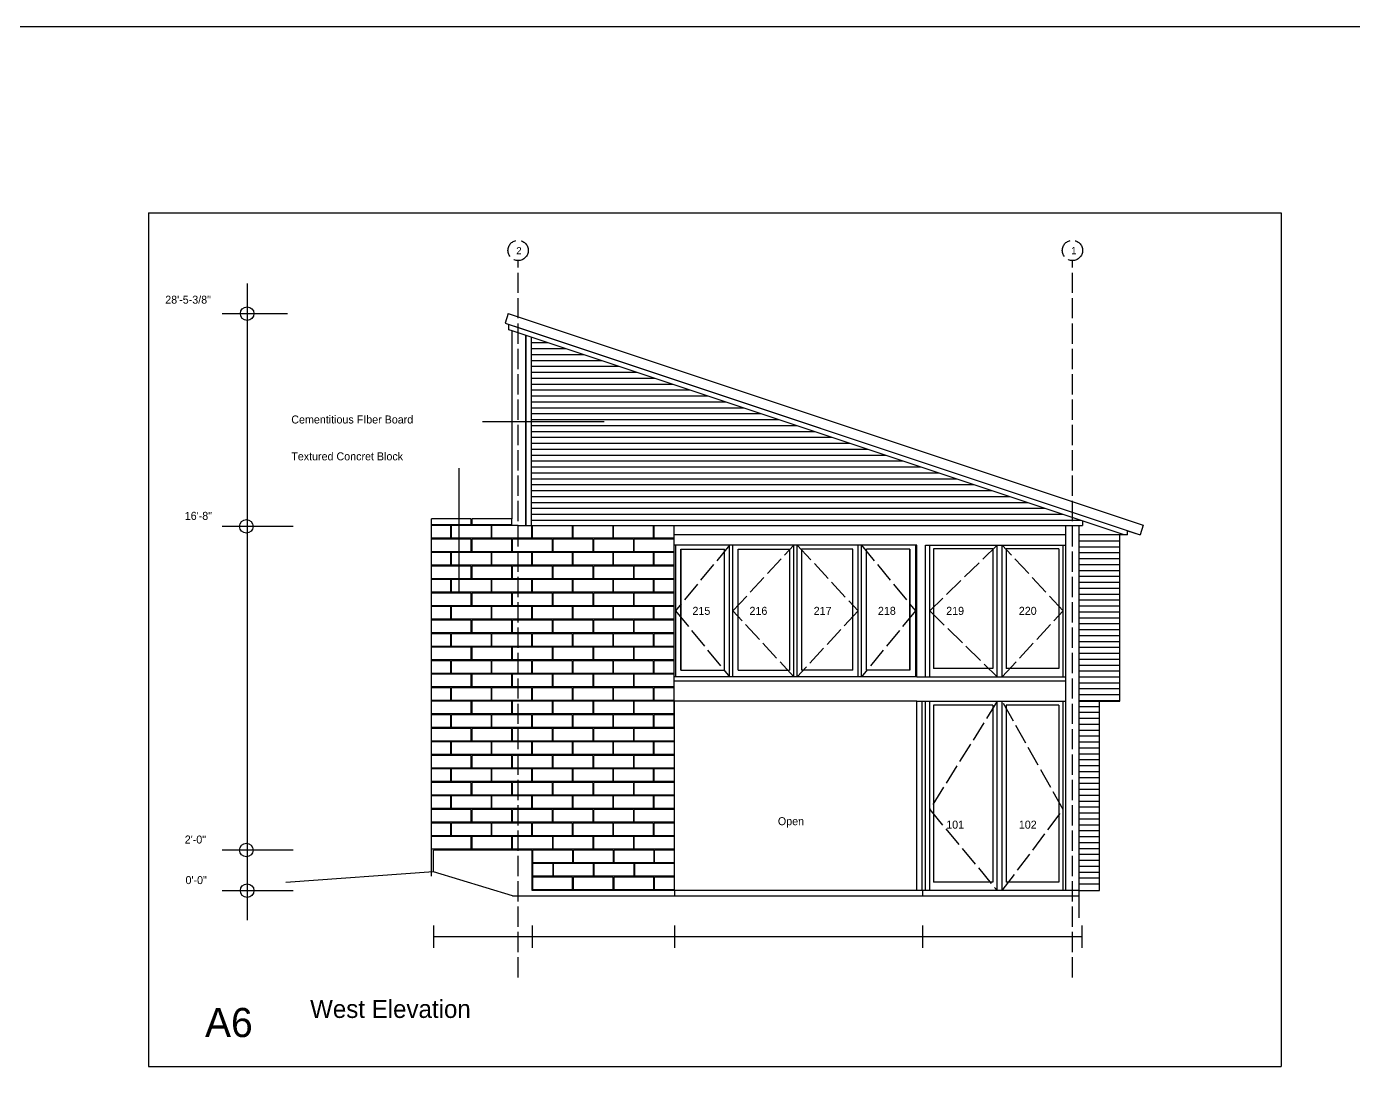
# Model space of a CAD drawing. Header units: inches. Extents: x -285 to 6358, y -2516 to 3346.
# Drawn here: x 3732 to 4518, y -1284 to -668 of the extents above; entities that cross this region are included whole.
import ezdxf

# ---------------------------------------------------------------- set-up
doc = ezdxf.new("R2010")
doc.units = ezdxf.units.IN
doc.header["$MEASUREMENT"] = 0
doc.linetypes.add('ACAD_ISO02W100', pattern=[15, 12, -3])
for name, color, linetype in [('blocks', 251, 'Continuous'), ('const', 7, 'Continuous'), ('e1', 7, 'Continuous'), ('e2', 251, 'Continuous'), ('glassSwing', 172, 'ACAD_ISO02W100'), ('grid', 252, 'ACAD_ISO02W100'), ('walls', 7, 'Continuous')]:
    doc.layers.add(name, color=color, linetype=linetype)

msp = doc.modelspace()

# ---------------------------------------------------------------- linework, layer by layer
for p, q in [((3804.63, -778.51), (4474.76, -778.51)), ((3804.63, -778.51), (3804.63, -1283.52)), ((4474.76, -778.51), (4474.76, -1283.52)), ((3804.63, -1283.52), (4474.76, -1283.52))]:
    msp.add_line(p, q)
at = {"layer": 'blocks'}
for p, q in [((3995.56, -962.98), (3972.06, -962.98)), ((3983.31, -963.48), (3972.06, -963.48)), ((3983.31, -963.48), (3983.31, -970.98)), ((3983.81, -970.98), (3983.81, -963.48)), ((4007.31, -963.48), (3983.81, -963.48)), ((3995.56, -962.98), (3995.56, -959.48)), ((3996.06, -962.98), (3996.06, -959.48)), ((4019.56, -962.98), (3996.06, -962.98)), ((4007.31, -963.48), (4007.31, -970.98)), ((4007.81, -970.98), (4007.81, -963.48)), ((4023.31, -963.48), (4007.81, -963.48)), ((4019.56, -962.98), (4019.56, -959.48)), ((4031.31, -963.48), (4031.31, -970.98)), ((4031.81, -970.98), (4031.81, -963.48)), ((4055.31, -963.48), (4055.31, -970.98)), ((4055.81, -970.98), (4055.81, -963.48)), ((4079.31, -963.48), (4079.31, -970.98)), ((4079.81, -970.98), (4079.81, -963.48)), ((4103.31, -963.48), (4103.31, -970.98)), ((4103.81, -970.98), (4103.81, -963.48)), ((3983.31, -970.98), (3972.06, -970.98)), ((3995.56, -971.48), (3972.06, -971.48)), ((4007.31, -970.98), (3983.81, -970.98)), ((3995.56, -978.98), (3995.56, -971.48)), ((4019.56, -971.48), (3996.06, -971.48)), ((3996.06, -978.98), (3996.06, -971.48)), ((4031.31, -970.98), (4007.81, -970.98)), ((4019.56, -978.98), (4019.56, -971.48)), ((4020.06, -978.98), (4020.06, -971.48)), ((4043.56, -971.48), (4020.06, -971.48)), ((4055.31, -970.98), (4031.81, -970.98)), ((4043.56, -978.98), (4043.56, -971.48)), ((4067.56, -971.48), (4044.06, -971.48)), ((4044.06, -978.98), (4044.06, -971.48)), ((4079.31, -970.98), (4055.81, -970.98)), ((4067.56, -971.48), (4067.56, -978.98)), ((4068.06, -978.98), (4068.06, -971.48)), ((4091.56, -971.48), (4068.06, -971.48)), ((4103.31, -970.98), (4079.81, -970.98)), ((4091.56, -971.48), (4091.56, -978.98)), ((4115.56, -971.48), (4092.06, -971.48)), ((4092.06, -978.98), (4092.06, -971.48)), ((4115.56, -970.98), (4103.81, -970.98)), ((3995.56, -978.98), (3972.06, -978.98)), ((3983.31, -979.48), (3972.06, -979.48)), ((3983.31, -979.48), (3983.31, -986.98)), ((4007.31, -979.48), (3983.81, -979.48)), ((3983.81, -986.98), (3983.81, -979.48)), ((4019.56, -978.98), (3996.06, -978.98)), ((4007.31, -979.48), (4007.31, -986.98)), ((4007.81, -986.98), (4007.81, -979.48)), ((4031.31, -979.48), (4007.81, -979.48)), ((4043.56, -978.98), (4020.06, -978.98)), ((4031.31, -979.48), (4031.31, -986.98)), ((4055.31, -979.48), (4031.81, -979.48)), ((4031.81, -986.98), (4031.81, -979.48)), ((4067.56, -978.98), (4044.06, -978.98)), ((4055.31, -979.48), (4055.31, -986.98)), ((4055.81, -986.98), (4055.81, -979.48)), ((4079.31, -979.48), (4055.81, -979.48)), ((4091.56, -978.98), (4068.06, -978.98)), ((4079.31, -979.48), (4079.31, -986.98)), ((4079.81, -986.98), (4079.81, -979.48)), ((4103.31, -979.48), (4079.81, -979.48)), ((4115.56, -978.98), (4092.06, -978.98)), ((4103.31, -979.48), (4103.31, -986.98)), ((4115.56, -979.48), (4103.81, -979.48)), ((4103.81, -986.98), (4103.81, -979.48)), ((3983.31, -986.98), (3972.06, -986.98)), ((3995.56, -987.48), (3972.06, -987.48)), ((4007.31, -986.98), (3983.81, -986.98)), ((3995.56, -994.98), (3995.56, -987.48)), ((4019.56, -987.48), (3996.06, -987.48)), ((3996.06, -994.98), (3996.06, -987.48)), ((4031.31, -986.98), (4007.81, -986.98)), ((4019.56, -994.98), (4019.56, -987.48)), ((4020.06, -994.98), (4020.06, -987.48)), ((4043.56, -987.48), (4020.06, -987.48)), ((4055.31, -986.98), (4031.81, -986.98)), ((4043.56, -994.98), (4043.56, -987.48)), ((4067.56, -987.48), (4044.06, -987.48)), ((4044.06, -994.98), (4044.06, -987.48)), ((4079.31, -986.98), (4055.81, -986.98)), ((4067.56, -987.48), (4067.56, -994.98)), ((4068.06, -994.98), (4068.06, -987.48)), ((4091.56, -987.48), (4068.06, -987.48)), ((4103.31, -986.98), (4079.81, -986.98)), ((4091.56, -987.48), (4091.56, -994.98)), ((4115.56, -987.48), (4092.06, -987.48)), ((4092.06, -994.98), (4092.06, -987.48)), ((4115.56, -986.98), (4103.81, -986.98)), ((3995.56, -994.98), (3972.06, -994.98)), ((3983.31, -995.48), (3972.06, -995.48)), ((3983.31, -995.48), (3983.31, -1002.98)), ((4007.31, -995.48), (3983.81, -995.48)), ((3983.81, -1002.98), (3983.81, -995.48)), ((4019.56, -994.98), (3996.06, -994.98)), ((4007.31, -995.48), (4007.31, -1002.98)), ((4007.81, -1002.98), (4007.81, -995.48)), ((4031.31, -995.48), (4007.81, -995.48)), ((4043.56, -994.98), (4020.06, -994.98)), ((4031.31, -995.48), (4031.31, -1002.98)), ((4055.31, -995.48), (4031.81, -995.48)), ((4031.81, -1002.98), (4031.81, -995.48)), ((4067.56, -994.98), (4044.06, -994.98)), ((4055.31, -995.48), (4055.31, -1002.98)), ((4055.81, -1002.98), (4055.81, -995.48)), ((4079.31, -995.48), (4055.81, -995.48)), ((4091.56, -994.98), (4068.06, -994.98)), ((4079.31, -995.48), (4079.31, -1002.98)), ((4079.81, -1002.98), (4079.81, -995.48)), ((4103.31, -995.48), (4079.81, -995.48)), ((4115.56, -994.98), (4092.06, -994.98)), ((4103.31, -995.48), (4103.31, -1002.98)), ((4115.56, -995.48), (4103.81, -995.48)), ((4103.81, -1002.98), (4103.81, -995.48)), ((3983.31, -1002.98), (3972.06, -1002.98)), ((3995.56, -1003.48), (3972.06, -1003.48)), ((4007.31, -1002.98), (3983.81, -1002.98)), ((3995.56, -1010.98), (3995.56, -1003.48)), ((4019.56, -1003.48), (3996.06, -1003.48)), ((3996.06, -1010.98), (3996.06, -1003.48)), ((4031.31, -1002.98), (4007.81, -1002.98)), ((4019.56, -1010.98), (4019.56, -1003.48)), ((4020.06, -1010.98), (4020.06, -1003.48)), ((4043.56, -1003.48), (4020.06, -1003.48)), ((4055.31, -1002.98), (4031.81, -1002.98)), ((4043.56, -1010.98), (4043.56, -1003.48)), ((4067.56, -1003.48), (4044.06, -1003.48)), ((4044.06, -1010.98), (4044.06, -1003.48)), ((4079.31, -1002.98), (4055.81, -1002.98)), ((4067.56, -1003.48), (4067.56, -1010.98)), ((4091.56, -1003.48), (4068.06, -1003.48)), ((4068.06, -1010.98), (4068.06, -1003.48)), ((4103.31, -1002.98), (4079.81, -1002.98)), ((4091.56, -1003.48), (4091.56, -1010.98)), ((4115.56, -1003.48), (4092.06, -1003.48)), ((4092.06, -1010.98), (4092.06, -1003.48)), ((4115.56, -1002.98), (4103.81, -1002.98)), ((3995.56, -1010.98), (3972.06, -1010.98)), ((3983.31, -1011.48), (3972.06, -1011.48)), ((3983.31, -1011.48), (3983.31, -1018.98)), ((4007.31, -1011.48), (3983.81, -1011.48)), ((3983.81, -1018.98), (3983.81, -1011.48)), ((4019.56, -1010.98), (3996.06, -1010.98)), ((4007.31, -1011.48), (4007.31, -1018.98)), ((4007.81, -1018.98), (4007.81, -1011.48)), ((4031.31, -1011.48), (4007.81, -1011.48)), ((4043.56, -1010.98), (4020.06, -1010.98)), ((4031.31, -1011.48), (4031.31, -1018.98)), ((4055.31, -1011.48), (4031.81, -1011.48)), ((4031.81, -1018.98), (4031.81, -1011.48)), ((4067.56, -1010.98), (4044.06, -1010.98)), ((4055.31, -1011.48), (4055.31, -1018.98)), ((4055.81, -1018.98), (4055.81, -1011.48)), ((4079.31, -1011.48), (4055.81, -1011.48)), ((4091.56, -1010.98), (4068.06, -1010.98)), ((4079.31, -1011.48), (4079.31, -1018.98)), ((4079.81, -1018.98), (4079.81, -1011.48)), ((4103.31, -1011.48), (4079.81, -1011.48)), ((4115.56, -1010.98), (4092.06, -1010.98)), ((4103.31, -1011.48), (4103.31, -1018.98)), ((4115.56, -1011.48), (4103.81, -1011.48)), ((4103.81, -1018.98), (4103.81, -1011.48)), ((3983.31, -1018.98), (3972.06, -1018.98)), ((3995.56, -1019.48), (3972.06, -1019.48)), ((4007.31, -1018.98), (3983.81, -1018.98)), ((3995.56, -1026.98), (3995.56, -1019.48)), ((4019.56, -1019.48), (3996.06, -1019.48)), ((3996.06, -1026.98), (3996.06, -1019.48)), ((4031.31, -1018.98), (4007.81, -1018.98)), ((4019.56, -1026.98), (4019.56, -1019.48)), ((4020.06, -1026.98), (4020.06, -1019.48)), ((4043.56, -1019.48), (4020.06, -1019.48)), ((4055.31, -1018.98), (4031.81, -1018.98)), ((4043.56, -1026.98), (4043.56, -1019.48)), ((4067.56, -1019.48), (4044.06, -1019.48)), ((4044.06, -1026.98), (4044.06, -1019.48)), ((4079.31, -1018.98), (4055.81, -1018.98)), ((4067.56, -1019.48), (4067.56, -1026.98)), ((4068.06, -1026.98), (4068.06, -1019.48)), ((4091.56, -1019.48), (4068.06, -1019.48)), ((4103.31, -1018.98), (4079.81, -1018.98)), ((4091.56, -1019.48), (4091.56, -1026.98)), ((4115.56, -1019.48), (4092.06, -1019.48)), ((4092.06, -1026.98), (4092.06, -1019.48)), ((4115.56, -1018.98), (4103.81, -1018.98)), ((3995.56, -1026.98), (3972.06, -1026.98)), ((3983.31, -1027.48), (3972.06, -1027.48)), ((3983.31, -1027.48), (3983.31, -1034.98)), ((4007.31, -1027.48), (3983.81, -1027.48)), ((3983.81, -1034.98), (3983.81, -1027.48)), ((4019.56, -1026.98), (3996.06, -1026.98)), ((4007.31, -1027.48), (4007.31, -1034.98)), ((4007.81, -1034.98), (4007.81, -1027.48)), ((4031.31, -1027.48), (4007.81, -1027.48)), ((4043.56, -1026.98), (4020.06, -1026.98)), ((4031.31, -1027.48), (4031.31, -1034.98)), ((4055.31, -1027.48), (4031.81, -1027.48)), ((4031.81, -1034.98), (4031.81, -1027.48)), ((4067.56, -1026.98), (4044.06, -1026.98)), ((4055.31, -1027.48), (4055.31, -1034.98)), ((4055.81, -1034.98), (4055.81, -1027.48)), ((4079.31, -1027.48), (4055.81, -1027.48)), ((4091.56, -1026.98), (4068.06, -1026.98)), ((4079.31, -1027.48), (4079.31, -1034.98)), ((4079.81, -1034.98), (4079.81, -1027.48)), ((4103.31, -1027.48), (4079.81, -1027.48)), ((4115.56, -1026.98), (4092.06, -1026.98)), ((4103.31, -1027.48), (4103.31, -1034.98)), ((4115.56, -1027.48), (4103.81, -1027.48)), ((4103.81, -1034.98), (4103.81, -1027.48)), ((3983.31, -1034.98), (3972.06, -1034.98)), ((3995.56, -1035.48), (3972.06, -1035.48)), ((4007.31, -1034.98), (3983.81, -1034.98)), ((3995.56, -1042.98), (3995.56, -1035.48)), ((3996.06, -1042.98), (3996.06, -1035.48)), ((4019.56, -1035.48), (3996.06, -1035.48)), ((4031.31, -1034.98), (4007.81, -1034.98)), ((4019.56, -1042.98), (4019.56, -1035.48)), ((4020.06, -1042.98), (4020.06, -1035.48)), ((4043.56, -1035.48), (4020.06, -1035.48)), ((4055.31, -1034.98), (4031.81, -1034.98)), ((4043.56, -1042.98), (4043.56, -1035.48)), ((4044.06, -1042.98), (4044.06, -1035.48)), ((4067.56, -1035.48), (4044.06, -1035.48)), ((4079.31, -1034.98), (4055.81, -1034.98)), ((4067.56, -1035.48), (4067.56, -1042.98)), ((4068.06, -1042.98), (4068.06, -1035.48)), ((4091.56, -1035.48), (4068.06, -1035.48)), ((4103.31, -1034.98), (4079.81, -1034.98)), ((4091.56, -1035.48), (4091.56, -1042.98)), ((4092.06, -1042.98), (4092.06, -1035.48)), ((4115.56, -1035.48), (4092.06, -1035.48)), ((4115.56, -1034.98), (4103.81, -1034.98)), ((3995.56, -1042.98), (3972.06, -1042.98)), ((3983.31, -1043.48), (3972.06, -1043.48)), ((3983.31, -1043.48), (3983.31, -1050.98)), ((4007.31, -1043.48), (3983.81, -1043.48)), ((3983.81, -1050.98), (3983.81, -1043.48)), ((4019.56, -1042.98), (3996.06, -1042.98)), ((4007.31, -1043.48), (4007.31, -1050.98)), ((4007.81, -1050.98), (4007.81, -1043.48)), ((4031.31, -1043.48), (4007.81, -1043.48)), ((4043.56, -1042.98), (4020.06, -1042.98)), ((4031.31, -1043.48), (4031.31, -1050.98)), ((4055.31, -1043.48), (4031.81, -1043.48)), ((4031.81, -1050.98), (4031.81, -1043.48)), ((4067.56, -1042.98), (4044.06, -1042.98)), ((4055.31, -1043.48), (4055.31, -1050.98)), ((4055.81, -1050.98), (4055.81, -1043.48)), ((4079.31, -1043.48), (4055.81, -1043.48)), ((4091.56, -1042.98), (4068.06, -1042.98)), ((4079.31, -1043.48), (4079.31, -1050.98)), ((4079.81, -1050.98), (4079.81, -1043.48)), ((4103.31, -1043.48), (4079.81, -1043.48)), ((4115.56, -1042.98), (4092.06, -1042.98)), ((4103.31, -1043.48), (4103.31, -1050.98)), ((4115.56, -1043.48), (4103.81, -1043.48)), ((4103.81, -1050.98), (4103.81, -1043.48)), ((3983.31, -1050.98), (3972.06, -1050.98)), ((3995.56, -1051.48), (3972.06, -1051.48)), ((4007.31, -1050.98), (3983.81, -1050.98)), ((3995.56, -1058.98), (3995.56, -1051.48)), ((4019.56, -1051.48), (3996.06, -1051.48)), ((3996.06, -1058.98), (3996.06, -1051.48)), ((4031.31, -1050.98), (4007.81, -1050.98)), ((4019.56, -1058.98), (4019.56, -1051.48)), ((4020.06, -1058.98), (4020.06, -1051.48)), ((4043.56, -1051.48), (4020.06, -1051.48)), ((4055.31, -1050.98), (4031.81, -1050.98)), ((4043.56, -1058.98), (4043.56, -1051.48)), ((4067.56, -1051.48), (4044.06, -1051.48)), ((4044.06, -1058.98), (4044.06, -1051.48)), ((4079.31, -1050.98), (4055.81, -1050.98)), ((4067.56, -1051.48), (4067.56, -1058.98)), ((4068.06, -1058.98), (4068.06, -1051.48)), ((4091.56, -1051.48), (4068.06, -1051.48)), ((4103.31, -1050.98), (4079.81, -1050.98)), ((4091.56, -1051.48), (4091.56, -1058.98)), ((4115.56, -1051.48), (4092.06, -1051.48)), ((4092.06, -1058.98), (4092.06, -1051.48)), ((4115.56, -1050.98), (4103.81, -1050.98)), ((3995.56, -1058.98), (3972.06, -1058.98)), ((3983.31, -1059.48), (3972.06, -1059.48)), ((3983.31, -1059.48), (3983.31, -1066.98)), ((4007.31, -1059.48), (3983.81, -1059.48)), ((3983.81, -1066.98), (3983.81, -1059.48)), ((4019.56, -1058.98), (3996.06, -1058.98)), ((4007.31, -1059.48), (4007.31, -1066.98)), ((4007.81, -1066.98), (4007.81, -1059.48)), ((4031.31, -1059.48), (4007.81, -1059.48)), ((4043.56, -1058.98), (4020.06, -1058.98)), ((4031.31, -1059.48), (4031.31, -1066.98)), ((4055.31, -1059.48), (4031.81, -1059.48)), ((4031.81, -1066.98), (4031.81, -1059.48)), ((4067.56, -1058.98), (4044.06, -1058.98)), ((4055.31, -1059.48), (4055.31, -1066.98)), ((4079.31, -1059.48), (4055.81, -1059.48)), ((4055.81, -1066.98), (4055.81, -1059.48)), ((4091.56, -1058.98), (4068.06, -1058.98)), ((4079.31, -1059.48), (4079.31, -1066.98)), ((4079.81, -1066.98), (4079.81, -1059.48)), ((4103.31, -1059.48), (4079.81, -1059.48)), ((4115.56, -1058.98), (4092.06, -1058.98)), ((4103.31, -1059.48), (4103.31, -1066.98)), ((4115.56, -1059.48), (4103.81, -1059.48)), ((4103.81, -1066.98), (4103.81, -1059.48)), ((3983.31, -1066.98), (3972.06, -1066.98)), ((3995.56, -1067.48), (3972.06, -1067.48)), ((4007.31, -1066.98), (3983.81, -1066.98)), ((3995.56, -1074.98), (3995.56, -1067.48)), ((4019.56, -1067.48), (3996.06, -1067.48)), ((3996.06, -1074.98), (3996.06, -1067.48)), ((4031.31, -1066.98), (4007.81, -1066.98)), ((4019.56, -1074.98), (4019.56, -1067.48)), ((4020.06, -1074.98), (4020.06, -1067.48)), ((4043.56, -1067.48), (4020.06, -1067.48)), ((4055.31, -1066.98), (4031.81, -1066.98)), ((4043.56, -1074.98), (4043.56, -1067.48)), ((4067.56, -1067.48), (4044.06, -1067.48)), ((4044.06, -1074.98), (4044.06, -1067.48)), ((4079.31, -1066.98), (4055.81, -1066.98)), ((4067.56, -1067.48), (4067.56, -1074.98)), ((4091.56, -1067.48), (4068.06, -1067.48)), ((4068.06, -1074.98), (4068.06, -1067.48)), ((4103.31, -1066.98), (4079.81, -1066.98)), ((4091.56, -1067.48), (4091.56, -1074.98)), ((4115.56, -1067.48), (4092.06, -1067.48)), ((4092.06, -1074.98), (4092.06, -1067.48)), ((4115.56, -1066.98), (4103.81, -1066.98)), ((3995.56, -1074.98), (3972.06, -1074.98)), ((3983.31, -1075.48), (3972.06, -1075.48)), ((3983.31, -1075.48), (3983.31, -1082.98)), ((4007.31, -1075.48), (3983.81, -1075.48)), ((3983.81, -1082.98), (3983.81, -1075.48)), ((4019.56, -1074.98), (3996.06, -1074.98)), ((4007.31, -1075.48), (4007.31, -1082.98)), ((4031.31, -1075.48), (4007.81, -1075.48)), ((4007.81, -1082.98), (4007.81, -1075.48)), ((4043.56, -1074.98), (4020.06, -1074.98)), ((4031.31, -1075.48), (4031.31, -1082.98)), ((4055.31, -1075.48), (4031.81, -1075.48)), ((4031.81, -1082.98), (4031.81, -1075.48)), ((4067.56, -1074.98), (4044.06, -1074.98)), ((4055.31, -1075.48), (4055.31, -1082.98)), ((4055.81, -1082.98), (4055.81, -1075.48)), ((4079.31, -1075.48), (4055.81, -1075.48)), ((4091.56, -1074.98), (4068.06, -1074.98)), ((4079.31, -1075.48), (4079.31, -1082.98)), ((4103.31, -1075.48), (4079.81, -1075.48)), ((4079.81, -1082.98), (4079.81, -1075.48)), ((4115.56, -1074.98), (4092.06, -1074.98)), ((4103.31, -1075.48), (4103.31, -1082.98)), ((4115.56, -1075.48), (4103.81, -1075.48)), ((4103.81, -1082.98), (4103.81, -1075.48)), ((3983.31, -1082.98), (3972.06, -1082.98)), ((3995.56, -1083.48), (3972.06, -1083.48)), ((4007.31, -1082.98), (3983.81, -1082.98)), ((3995.56, -1090.98), (3995.56, -1083.48)), ((4019.56, -1083.48), (3996.06, -1083.48)), ((3996.06, -1090.98), (3996.06, -1083.48)), ((4031.31, -1082.98), (4007.81, -1082.98)), ((4019.56, -1090.98), (4019.56, -1083.48)), ((4043.56, -1083.48), (4020.06, -1083.48)), ((4020.06, -1090.98), (4020.06, -1083.48)), ((4055.31, -1082.98), (4031.81, -1082.98)), ((4043.56, -1090.98), (4043.56, -1083.48)), ((4067.56, -1083.48), (4044.06, -1083.48)), ((4044.06, -1090.98), (4044.06, -1083.48)), ((4079.31, -1082.98), (4055.81, -1082.98)), ((4067.56, -1083.48), (4067.56, -1090.98)), ((4091.56, -1083.48), (4068.06, -1083.48)), ((4068.06, -1090.98), (4068.06, -1083.48)), ((4103.31, -1082.98), (4079.81, -1082.98)), ((4091.56, -1083.48), (4091.56, -1090.98)), ((4115.56, -1083.48), (4092.06, -1083.48)), ((4092.06, -1090.98), (4092.06, -1083.48)), ((4115.56, -1082.98), (4103.81, -1082.98)), ((3995.56, -1090.98), (3972.06, -1090.98)), ((4019.56, -1090.98), (3996.06, -1090.98)), ((4043.56, -1090.98), (4020.06, -1090.98)), ((4067.56, -1090.98), (4044.06, -1090.98)), ((4091.56, -1090.98), (4068.06, -1090.98)), ((4115.56, -1090.98), (4092.06, -1090.98)), ((3983.31, -1091.48), (3972.06, -1091.48)), ((3983.31, -1098.98), (3972.06, -1098.98)), ((3983.31, -1091.48), (3983.31, -1098.98)), ((4007.31, -1091.48), (3983.81, -1091.48)), ((3983.81, -1098.98), (3983.81, -1091.48)), ((4007.31, -1098.98), (3983.81, -1098.98)), ((4007.31, -1091.48), (4007.31, -1098.98)), ((4007.81, -1098.98), (4007.81, -1091.48)), ((4031.31, -1091.48), (4007.81, -1091.48)), ((4031.31, -1098.98), (4007.81, -1098.98)), ((4031.31, -1091.48), (4031.31, -1098.98)), ((4055.31, -1091.48), (4031.81, -1091.48)), ((4031.81, -1098.98), (4031.81, -1091.48)), ((4055.31, -1098.98), (4031.81, -1098.98)), ((4055.31, -1091.48), (4055.31, -1098.98)), ((4079.31, -1091.48), (4055.81, -1091.48)), ((4055.81, -1098.98), (4055.81, -1091.48)), ((4079.31, -1098.98), (4055.81, -1098.98)), ((4079.31, -1091.48), (4079.31, -1098.98)), ((4079.81, -1098.98), (4079.81, -1091.48)), ((4103.31, -1091.48), (4079.81, -1091.48)), ((4103.31, -1098.98), (4079.81, -1098.98)), ((4103.31, -1091.48), (4103.31, -1098.98)), ((4115.56, -1091.48), (4103.81, -1091.48)), ((4103.81, -1098.98), (4103.81, -1091.48)), ((4115.56, -1098.98), (4103.81, -1098.98)), ((3995.56, -1099.48), (3972.06, -1099.48)), ((3995.56, -1106.98), (3972.06, -1106.98)), ((3995.56, -1106.98), (3995.56, -1099.48)), ((4019.56, -1099.48), (3996.06, -1099.48)), ((3996.06, -1106.98), (3996.06, -1099.48)), ((4019.56, -1106.98), (3996.06, -1106.98)), ((4019.56, -1106.98), (4019.56, -1099.48)), ((4020.06, -1106.98), (4020.06, -1099.48)), ((4043.56, -1099.48), (4020.06, -1099.48)), ((4043.56, -1106.98), (4020.06, -1106.98)), ((4043.56, -1106.98), (4043.56, -1099.48)), ((4067.56, -1099.48), (4044.06, -1099.48)), ((4044.06, -1106.98), (4044.06, -1099.48)), ((4067.56, -1106.98), (4044.06, -1106.98)), ((4067.56, -1099.48), (4067.56, -1106.98)), ((4068.06, -1106.98), (4068.06, -1099.48)), ((4091.56, -1099.48), (4068.06, -1099.48)), ((4091.56, -1106.98), (4068.06, -1106.98)), ((4091.56, -1099.48), (4091.56, -1106.98)), ((4115.56, -1099.48), (4092.06, -1099.48)), ((4092.06, -1106.98), (4092.06, -1099.48)), ((4115.56, -1106.98), (4092.06, -1106.98)), ((3983.31, -1107.48), (3972.06, -1107.48)), ((3983.31, -1107.48), (3983.31, -1114.98)), ((4007.31, -1107.48), (3983.81, -1107.48)), ((3983.81, -1114.98), (3983.81, -1107.48)), ((4007.31, -1107.48), (4007.31, -1114.98)), ((4007.81, -1114.98), (4007.81, -1107.48)), ((4031.31, -1107.48), (4007.81, -1107.48)), ((4031.31, -1107.48), (4031.31, -1114.98)), ((4055.31, -1107.48), (4031.81, -1107.48)), ((4031.81, -1114.98), (4031.81, -1107.48)), ((4055.31, -1107.48), (4055.31, -1114.98)), ((4055.81, -1114.98), (4055.81, -1107.48)), ((4079.31, -1107.48), (4055.81, -1107.48)), ((4079.31, -1107.48), (4079.31, -1114.98)), ((4079.81, -1114.98), (4079.81, -1107.48)), ((4103.31, -1107.48), (4079.81, -1107.48)), ((4103.31, -1107.48), (4103.31, -1114.98)), ((4115.56, -1107.48), (4103.81, -1107.48)), ((4103.81, -1114.98), (4103.81, -1107.48)), ((3983.31, -1114.98), (3972.06, -1114.98)), ((3995.56, -1115.48), (3972.06, -1115.48)), ((4007.31, -1114.98), (3983.81, -1114.98)), ((3995.56, -1122.98), (3995.56, -1115.48)), ((3996.06, -1122.98), (3996.06, -1115.48)), ((4019.56, -1115.48), (3996.06, -1115.48)), ((4031.31, -1114.98), (4007.81, -1114.98)), ((4019.56, -1122.98), (4019.56, -1115.48)), ((4020.06, -1122.98), (4020.06, -1115.48)), ((4043.56, -1115.48), (4020.06, -1115.48)), ((4055.31, -1114.98), (4031.81, -1114.98)), ((4043.56, -1122.98), (4043.56, -1115.48)), ((4067.56, -1115.48), (4044.06, -1115.48)), ((4044.06, -1122.98), (4044.06, -1115.48)), ((4079.31, -1114.98), (4055.81, -1114.98)), ((4067.56, -1115.48), (4067.56, -1122.98)), ((4068.06, -1122.98), (4068.06, -1115.48)), ((4091.56, -1115.48), (4068.06, -1115.48)), ((4103.31, -1114.98), (4079.81, -1114.98)), ((4091.56, -1115.48), (4091.56, -1122.98)), ((4092.06, -1122.98), (4092.06, -1115.48)), ((4115.56, -1115.48), (4092.06, -1115.48)), ((4115.56, -1114.98), (4103.81, -1114.98)), ((3995.56, -1122.98), (3972.06, -1122.98)), ((3983.31, -1123.48), (3972.06, -1123.48)), ((3983.31, -1123.48), (3983.31, -1130.98)), ((4007.31, -1123.48), (3983.81, -1123.48)), ((3983.81, -1130.98), (3983.81, -1123.48)), ((4019.56, -1122.98), (3996.06, -1122.98)), ((4007.31, -1123.48), (4007.31, -1130.98)), ((4007.81, -1130.98), (4007.81, -1123.48)), ((4031.31, -1123.48), (4007.81, -1123.48)), ((4043.56, -1122.98), (4020.06, -1122.98)), ((4031.31, -1123.48), (4031.31, -1130.98)), ((4055.31, -1123.48), (4031.81, -1123.48)), ((4031.81, -1130.98), (4031.81, -1123.48)), ((4067.56, -1122.98), (4044.06, -1122.98)), ((4055.31, -1123.48), (4055.31, -1130.98)), ((4055.81, -1130.98), (4055.81, -1123.48)), ((4079.31, -1123.48), (4055.81, -1123.48)), ((4091.56, -1122.98), (4068.06, -1122.98)), ((4079.31, -1123.48), (4079.31, -1130.98)), ((4079.81, -1130.98), (4079.81, -1123.48)), ((4103.31, -1123.48), (4079.81, -1123.48)), ((4115.56, -1122.98), (4092.06, -1122.98)), ((4103.31, -1123.48), (4103.31, -1130.98)), ((4115.56, -1123.48), (4103.81, -1123.48)), ((4103.81, -1130.98), (4103.81, -1123.48)), ((3983.31, -1130.98), (3972.06, -1130.98)), ((3995.56, -1131.48), (3972.06, -1131.48)), ((4007.31, -1130.98), (3983.81, -1130.98)), ((3995.56, -1138.98), (3995.56, -1131.48)), ((4019.56, -1131.48), (3996.06, -1131.48)), ((3996.06, -1138.98), (3996.06, -1131.48)), ((4031.31, -1130.98), (4007.81, -1130.98)), ((4019.56, -1138.98), (4019.56, -1131.48)), ((4020.06, -1138.98), (4020.06, -1131.48)), ((4043.56, -1131.48), (4020.06, -1131.48)), ((4055.31, -1130.98), (4031.81, -1130.98)), ((4043.56, -1138.98), (4043.56, -1131.48)), ((4067.56, -1131.48), (4044.06, -1131.48)), ((4044.06, -1138.98), (4044.06, -1131.48)), ((4079.31, -1130.98), (4055.81, -1130.98)), ((4067.56, -1131.48), (4067.56, -1138.98)), ((4068.06, -1138.98), (4068.06, -1131.48)), ((4091.56, -1131.48), (4068.06, -1131.48)), ((4103.31, -1130.98), (4079.81, -1130.98)), ((4091.56, -1131.48), (4091.56, -1138.98)), ((4115.56, -1131.48), (4092.06, -1131.48)), ((4092.06, -1138.98), (4092.06, -1131.48)), ((4115.56, -1130.98), (4103.81, -1130.98)), ((3995.56, -1138.98), (3972.06, -1138.98)), ((3983.31, -1139.48), (3972.06, -1139.48)), ((3983.31, -1139.48), (3983.31, -1146.98)), ((4007.31, -1139.48), (3983.81, -1139.48)), ((3983.81, -1146.98), (3983.81, -1139.48)), ((4019.56, -1138.98), (3996.06, -1138.98)), ((4007.31, -1139.48), (4007.31, -1146.98)), ((4007.81, -1146.98), (4007.81, -1139.48)), ((4031.31, -1139.48), (4007.81, -1139.48)), ((4043.56, -1138.98), (4020.06, -1138.98)), ((4031.31, -1139.48), (4031.31, -1146.98)), ((4055.31, -1139.48), (4031.81, -1139.48)), ((4031.81, -1146.98), (4031.81, -1139.48)), ((4067.56, -1138.98), (4044.06, -1138.98)), ((4055.31, -1139.48), (4055.31, -1146.98)), ((4055.81, -1146.98), (4055.81, -1139.48)), ((4079.31, -1139.48), (4055.81, -1139.48)), ((4091.56, -1138.98), (4068.06, -1138.98)), ((4079.31, -1139.48), (4079.31, -1146.98)), ((4079.81, -1146.98), (4079.81, -1139.48)), ((4103.31, -1139.48), (4079.81, -1139.48)), ((4115.56, -1138.98), (4092.06, -1138.98)), ((4103.31, -1139.48), (4103.31, -1146.98)), ((4115.56, -1139.48), (4103.81, -1139.48)), ((4103.81, -1146.98), (4103.81, -1139.48)), ((3983.31, -1146.98), (3972.06, -1146.98)), ((3995.56, -1147.48), (3972.06, -1147.48)), ((4007.31, -1146.98), (3983.81, -1146.98)), ((3995.56, -1154.98), (3995.56, -1147.48)), ((4019.56, -1147.48), (3996.06, -1147.48)), ((3996.06, -1154.98), (3996.06, -1147.48)), ((4031.31, -1146.98), (4007.81, -1146.98)), ((4019.56, -1154.98), (4019.56, -1147.48)), ((4020.06, -1154.98), (4020.06, -1147.48)), ((4043.56, -1147.48), (4020.06, -1147.48)), ((4055.31, -1146.98), (4031.81, -1146.98)), ((4043.56, -1147.48), (4043.56, -1154.98)), ((4067.56, -1147.48), (4044.06, -1147.48)), ((4044.06, -1154.98), (4044.06, -1147.48)), ((4079.31, -1146.98), (4055.81, -1146.98)), ((4067.56, -1147.48), (4067.56, -1154.98)), ((4091.56, -1147.48), (4068.06, -1147.48)), ((4068.06, -1154.98), (4068.06, -1147.48)), ((4103.31, -1146.98), (4079.81, -1146.98)), ((4091.56, -1147.48), (4091.56, -1154.98)), ((4115.56, -1147.48), (4092.06, -1147.48)), ((4092.06, -1154.98), (4092.06, -1147.48)), ((4115.56, -1146.98), (4103.81, -1146.98)), ((3995.56, -1154.98), (3972.06, -1154.98)), ((4019.56, -1154.98), (3996.06, -1154.98)), ((4043.56, -1154.98), (4020.06, -1154.98)), ((4055.56, -1155.48), (4032.06, -1155.48)), ((4032.06, -1162.98), (4032.06, -1155.48)), ((4067.56, -1154.98), (4044.06, -1154.98)), ((4055.56, -1155.48), (4055.56, -1162.98)), ((4056.06, -1162.98), (4056.06, -1155.48)), ((4079.56, -1155.48), (4056.06, -1155.48)), ((4091.56, -1154.98), (4068.06, -1154.98)), ((4079.56, -1155.48), (4079.56, -1162.98)), ((4080.06, -1162.98), (4080.06, -1155.48)), ((4103.56, -1155.48), (4080.06, -1155.48)), ((4115.56, -1154.98), (4092.06, -1154.98)), ((4103.56, -1155.48), (4103.56, -1162.98)), ((4115.56, -1155.48), (4104.06, -1155.48)), ((4104.06, -1162.98), (4104.06, -1155.48)), ((4055.56, -1162.98), (4032.06, -1162.98)), ((4032.06, -1170.98), (4032.06, -1163.48)), ((4043.81, -1163.48), (4032.06, -1163.48)), ((4043.81, -1163.48), (4043.81, -1170.98)), ((4067.81, -1163.48), (4044.31, -1163.48)), ((4044.31, -1170.98), (4044.31, -1163.48)), ((4079.56, -1162.98), (4056.06, -1162.98)), ((4067.81, -1163.48), (4067.81, -1170.98)), ((4068.31, -1170.98), (4068.31, -1163.48)), ((4091.81, -1163.48), (4068.31, -1163.48)), ((4103.56, -1162.98), (4080.06, -1162.98)), ((4091.81, -1163.48), (4091.81, -1170.98)), ((4115.56, -1163.48), (4092.31, -1163.48)), ((4092.31, -1170.98), (4092.31, -1163.48)), ((4115.56, -1162.98), (4104.06, -1162.98)), ((4043.81, -1170.98), (4032.06, -1170.98)), ((4055.56, -1171.48), (4032.06, -1171.48)), ((4032.06, -1178.98), (4032.06, -1171.48)), ((4067.81, -1170.98), (4044.31, -1170.98)), ((4055.56, -1178.98), (4055.56, -1171.48)), ((4056.06, -1178.98), (4056.06, -1171.48)), ((4079.56, -1171.48), (4056.06, -1171.48)), ((4091.81, -1170.98), (4068.31, -1170.98)), ((4079.56, -1178.98), (4079.56, -1171.48)), ((4080.06, -1178.98), (4080.06, -1171.48)), ((4103.56, -1171.48), (4080.06, -1171.48)), ((4115.56, -1170.98), (4092.31, -1170.98)), ((4103.56, -1178.98), (4103.56, -1171.48)), ((4115.56, -1171.48), (4104.06, -1171.48)), ((4104.06, -1178.98), (4104.06, -1171.48)), ((4055.56, -1178.98), (4032.06, -1178.98)), ((4079.56, -1178.98), (4056.06, -1178.98)), ((4103.56, -1178.98), (4080.06, -1178.98)), ((4115.56, -1178.98), (4104.06, -1178.98))]:
    msp.add_line(p, q, dxfattribs=at)
at = {"layer": 'e1'}
for p, q in [((1267.49, -668.26), (6357.66, -668.26)), ((4027.81, -851.03), (4027.81, -963.48)), ((4023.31, -963.48), (4357.31, -963.48)), ((4115.56, -1067.48), (4115.56, -963.48)), ((4355.31, -969.04), (4355.31, -963.48)), ((4383.81, -969.04), (4355.31, -969.04)), ((4379.31, -1067.48), (4379.31, -969.04)), ((4115.56, -1083.48), (4115.56, -979.48)), ((4355.31, -1067.48), (4379.31, -1067.48)), ((4367.31, -1179.48), (4367.31, -1067.48)), ((4355.31, -1179.48), (4367.31, -1179.48))]:
    msp.add_line(p, q, dxfattribs=at)
at = {"layer": 'e2'}
for p, q in [((3862.95, -820.34), (3862.95, -1196.91)), ((3848.2, -838.11), (3886.85, -838.11)), ((4383.81, -966.54), (4021.31, -845.7)), ((4381.97, -969.08), (4019.81, -848.37)), ((4027.81, -963.48), (4027.81, -851.03)), ((4031.31, -963.48), (4031.31, -852.2)), ((4041.14, -855.48), (4031.31, -855.48)), ((4051.64, -858.98), (4031.31, -858.98)), ((4062.14, -862.48), (4031.31, -862.48)), ((4072.64, -865.98), (4031.31, -865.98)), ((4083.14, -869.48), (4031.31, -869.48)), ((4093.64, -872.98), (4031.31, -872.98)), ((4104.14, -876.48), (4031.31, -876.48)), ((4114.64, -879.98), (4031.31, -879.98)), ((4125.14, -883.48), (4031.31, -883.48)), ((4135.64, -886.98), (4031.31, -886.98)), ((4146.14, -890.48), (4031.31, -890.48)), ((4156.64, -893.98), (4031.31, -893.98)), ((4167.14, -897.48), (4031.31, -897.48)), ((4177.64, -900.98), (4031.31, -900.98)), ((4188.14, -904.48), (4031.31, -904.48)), ((4198.64, -907.98), (4031.31, -907.98)), ((4209.14, -911.48), (4031.31, -911.48)), ((4219.64, -914.98), (4031.31, -914.98)), ((4230.14, -918.48), (4031.31, -918.48)), ((4240.64, -921.98), (4031.31, -921.98)), ((4251.14, -925.48), (4031.31, -925.48)), ((4261.64, -928.98), (4031.31, -928.98)), ((4272.14, -932.48), (4031.31, -932.48)), ((4282.64, -935.98), (4031.31, -935.98)), ((4293.14, -939.48), (4031.31, -939.48)), ((4303.64, -942.98), (4031.31, -942.98)), ((4314.14, -946.48), (4031.31, -946.48)), ((4324.64, -949.98), (4031.31, -949.98)), ((4335.14, -953.48), (4031.31, -953.48)), ((4345.64, -956.98), (4031.31, -956.98)), ((3848.2, -963.95), (3890.16, -963.95)), ((4356.14, -960.48), (4031.31, -960.48)), ((4347.31, -963.48), (4347.31, -1179.48)), ((4357.31, -960.87), (4357.31, -963.48)), ((4347.31, -969.04), (4115.56, -969.04)), ((4355.31, -972.5), (4379.31, -972.5)), ((4259.31, -975.02), (4115.56, -975.02)), ((4116.43, -975.02), (4116.43, -1052.98)), ((4119.68, -1048.98), (4119.68, -977.52)), ((4119.68, -977.52), (4119.68, -1048.98)), ((4119.68, -977.52), (4145.43, -977.52)), ((4145.43, -1048.98), (4145.43, -977.52)), ((4148.43, -1052.98), (4148.43, -975.02)), ((4150.43, -1052.98), (4150.43, -975.02)), ((4153.43, -977.52), (4183.93, -977.52)), ((4153.43, -1048.98), (4153.43, -977.52)), ((4183.93, -977.52), (4183.93, -1048.98)), ((4186.43, -1052.98), (4186.43, -975.02)), ((4188.43, -1052.98), (4188.43, -975.02)), ((4190.93, -977.52), (4190.93, -1048.98)), ((4221.43, -977.52), (4190.93, -977.52)), ((4221.43, -1048.98), (4221.43, -977.52)), ((4224.43, -1052.98), (4224.43, -975.02)), ((4226.43, -1052.98), (4226.43, -975.02)), ((4229.43, -1048.98), (4229.43, -977.52)), ((4255.18, -977.52), (4229.43, -977.52)), ((4255.18, -977.52), (4255.18, -1048.98)), ((4255.18, -1048.98), (4255.18, -977.52)), ((4258.43, -975.02), (4258.43, -1052.98)), ((4259.31, -1052.98), (4259.31, -975.02)), ((4264.31, -1052.98), (4264.31, -975.02)), ((4264.31, -975.02), (4347.31, -975.02)), ((4266.84, -1052.98), (4266.84, -975.02)), ((4266.84, -975.02), (4345.81, -975.02)), ((4269.09, -977.27), (4269.09, -1048.06)), ((4304.31, -977.27), (4269.09, -977.27)), ((4304.31, -977.27), (4304.31, -1048.06)), ((4306.81, -1052.98), (4306.81, -975.02)), ((4309.81, -1052.98), (4309.81, -975.02)), ((4312.06, -977.27), (4312.06, -1048.06)), ((4343.31, -977.27), (4312.06, -977.27)), ((4343.31, -977.27), (4343.31, -1048.06)), ((4345.81, -1052.98), (4345.81, -975.02)), ((4355.31, -976), (4379.31, -976)), ((4355.31, -979.5), (4379.31, -979.5)), ((4355.31, -983), (4379.31, -983)), ((4355.31, -986.5), (4379.31, -986.5)), ((4355.31, -990), (4379.31, -990)), ((4355.31, -993.5), (4379.31, -993.5)), ((4355.31, -997), (4379.31, -997)), ((4355.31, -1000.5), (4379.31, -1000.5)), ((4355.31, -1004), (4379.31, -1004)), ((4355.31, -1007.5), (4379.31, -1007.5)), ((4355.31, -1011), (4379.31, -1011)), ((4355.31, -1014.5), (4379.31, -1014.5)), ((4355.31, -1018), (4379.31, -1018)), ((4355.31, -1021.5), (4379.31, -1021.5)), ((4355.31, -1025), (4379.31, -1025)), ((4355.31, -1028.5), (4379.31, -1028.5)), ((4355.31, -1032), (4379.31, -1032)), ((4355.31, -1035.5), (4379.31, -1035.5)), ((4355.31, -1039), (4379.31, -1039)), ((4355.31, -1042.5), (4379.31, -1042.5)), ((4119.68, -1048.98), (4145.43, -1048.98)), ((4153.43, -1048.98), (4183.93, -1048.98)), ((4221.43, -1048.98), (4190.93, -1048.98)), ((4255.18, -1048.98), (4229.43, -1048.98)), ((4304.31, -1048.06), (4269.09, -1048.06)), ((4343.31, -1048.06), (4312.06, -1048.06)), ((4355.31, -1046), (4379.31, -1046)), ((4355.31, -1049.5), (4379.31, -1049.5)), ((4259.31, -1052.98), (4115.56, -1052.98)), ((4347.31, -1055.48), (4115.56, -1055.48)), ((4259.31, -1052.98), (4347.31, -1052.98)), ((4266.84, -1052.98), (4347.31, -1052.98)), ((4355.31, -1053), (4379.31, -1053)), ((4355.31, -1056.5), (4379.31, -1056.5)), ((4259.31, -1067.48), (4347.31, -1067.48)), ((4262.31, -1179.48), (4262.31, -1067.48)), ((4264.31, -1179.48), (4264.31, -1067.48)), ((4266.84, -1067.48), (4345.81, -1067.48)), ((4266.84, -1179.48), (4266.84, -1067.48)), ((4306.81, -1179.48), (4306.81, -1067.48)), ((4309.81, -1179.48), (4309.81, -1067.48)), ((4345.81, -1179.48), (4345.81, -1067.48)), ((4355.31, -1060), (4379.31, -1060)), ((4355.31, -1063.5), (4379.31, -1063.5)), ((4355.31, -1067), (4379.31, -1067)), ((4304.31, -1069.73), (4269.09, -1069.73)), ((4269.09, -1069.73), (4269.09, -1174.56)), ((4304.31, -1069.73), (4304.31, -1174.56)), ((4312.06, -1069.73), (4312.06, -1174.56)), ((4343.31, -1069.73), (4312.06, -1069.73)), ((4343.31, -1069.73), (4343.31, -1174.56)), ((4355.31, -1070.5), (4367.31, -1070.5)), ((4355.31, -1074), (4367.31, -1074)), ((4355.31, -1077.5), (4367.31, -1077.5)), ((4355.31, -1081), (4367.31, -1081)), ((4355.31, -1084.5), (4367.31, -1084.5)), ((4355.31, -1088), (4367.31, -1088)), ((4355.31, -1091.5), (4367.31, -1091.5)), ((4355.31, -1095), (4367.31, -1095)), ((4355.31, -1098.5), (4367.31, -1098.5)), ((4355.31, -1102), (4367.31, -1102)), ((4355.31, -1105.5), (4367.31, -1105.5)), ((4355.31, -1109), (4367.31, -1109)), ((4355.31, -1112.5), (4367.31, -1112.5)), ((4355.31, -1116), (4367.31, -1116)), ((4355.31, -1119.5), (4367.31, -1119.5)), ((4355.31, -1123), (4367.31, -1123)), ((4355.31, -1126.5), (4367.31, -1126.5)), ((4355.31, -1130), (4367.31, -1130)), ((4355.31, -1133.5), (4367.31, -1133.5)), ((4355.31, -1137), (4367.31, -1137)), ((4355.31, -1140.5), (4367.31, -1140.5)), ((4355.31, -1144), (4367.31, -1144)), ((4355.31, -1147.5), (4367.31, -1147.5)), ((4355.31, -1151), (4367.31, -1151)), ((3848.2, -1155.45), (3890.16, -1155.45)), ((4031.56, -1155.48), (3973.31, -1155.48)), ((4031.56, -1179.48), (4031.56, -1155.48)), ((4355.31, -1154.5), (4367.31, -1154.5)), ((4355.31, -1158), (4367.31, -1158)), ((4355.31, -1161.5), (4367.31, -1161.5)), ((4355.31, -1165), (4367.31, -1165)), ((4355.31, -1168.5), (4367.31, -1168.5)), ((4304.31, -1174.56), (4269.09, -1174.56)), ((4343.31, -1174.56), (4312.06, -1174.56)), ((4355.31, -1172), (4367.31, -1172)), ((4355.31, -1175.5), (4367.31, -1175.5)), ((3848.2, -1179.48), (3890.16, -1179.48)), ((4115.81, -1179.48), (4031.56, -1179.48)), ((4355.31, -1179.48), (4115.81, -1179.48)), ((4115.81, -1179.48), (4115.81, -1182.48)), ((4262.68, -1179.48), (4262.68, -1182.48)), ((3973.31, -1200.17), (3973.31, -1213.31)), ((4031.56, -1200.17), (4031.56, -1213.31)), ((4115.81, -1200.17), (4115.81, -1213.31)), ((4262.68, -1200.17), (4262.68, -1213.31)), ((4356.93, -1200.17), (4356.93, -1213.31)), ((4356.93, -1206.74), (3973.31, -1206.74))]:
    msp.add_line(p, q, dxfattribs=at)
for centre in [(3862.95, -838.11), (3862.5, -963.98), (3862.5, -1155.48), (3862.95, -1179.48)]:
    msp.add_circle(centre, 4, dxfattribs=at)
at = {"layer": 'glassSwing'}
for p, q in [((4148.43, -975.02), (4116.43, -1014)), ((4150.43, -1014), (4186.43, -975.02)), ((4188.43, -975.02), (4224.43, -1014)), ((4226.43, -975.02), (4258.43, -1014)), ((4306.81, -975.02), (4266.84, -1014)), ((4345.81, -1014), (4309.81, -975.02)), ((4116.43, -1014), (4148.43, -1052.98)), ((4186.43, -1052.98), (4150.43, -1014)), ((4224.43, -1014), (4188.43, -1052.98)), ((4258.43, -1014), (4226.43, -1052.98)), ((4266.84, -1014), (4306.81, -1052.98)), ((4309.81, -1052.98), (4345.81, -1014)), ((4306.81, -1067.48), (4266.84, -1131.48)), ((4345.81, -1131.48), (4309.81, -1067.48)), ((4266.84, -1131.48), (4306.81, -1179.48)), ((4309.81, -1179.48), (4345.81, -1131.48))]:
    msp.add_line(p, q, dxfattribs=at)
at = {"layer": 'grid'}
for p, q in [((4023.31, -1230.89), (4023.31, -806.73)), ((4351.31, -1230.89), (4351.31, -806.73))]:
    msp.add_line(p, q, dxfattribs=at)
for centre in [(4023.31, -800.73), (4351.31, -800.73)]:
    msp.add_circle(centre, 6, dxfattribs=at)
at = {"layer": 'walls'}
for p, q in [((4017.51, -838.11), (4015.62, -843.81)), ((4017.51, -838.11), (4393.2, -963.34)), ((4015.62, -843.81), (4391.31, -969.04)), ((4017.81, -847.7), (4017.81, -844.54)), ((4019.81, -848.37), (4017.81, -847.7)), ((4019.81, -959.48), (4019.81, -848.37)), ((4002.31, -902.03), (4074.31, -902.03)), ((3988.16, -929.62), (3988.16, -1003.62)), ((3972.06, -1154.98), (3972.06, -959.48)), ((3995.56, -959.48), (3972.06, -959.48)), ((4019.81, -959.48), (3996.06, -959.48)), ((4393.2, -963.34), (4391.31, -969.04)), ((4355.31, -1195.61), (4355.31, -969.04)), ((4383.81, -969.04), (4383.81, -966.54)), ((4383.81, -966.54), (4391.31, -969.04)), ((3972.06, -1170.98), (3972.06, -975.48)), ((4259.31, -1067.48), (4115.56, -1067.48)), ((4115.56, -1067.48), (4115.56, -1179.48)), ((4259.31, -1179.48), (4259.31, -1067.48)), ((3973.31, -1168.43), (3973.31, -1155.48)), ((3973.31, -1168.43), (3885.85, -1174.6)), ((4019.98, -1182.48), (3973.31, -1168.43)), ((4019.98, -1182.48), (4355.31, -1182.48))]:
    msp.add_line(p, q, dxfattribs=at)

# ---------------------------------------------------------------- texts
at = {"layer": 'const', "attachment_point": 1}
for s, insert, char_height, width in [('2', (4022.22, -798.74), 4.26, 1625.1973), ('1', (4350.58, -798.69), 4.26, 1625.1973), ('28\'-5-3/8"', (3814.5, -827.5), 4.736, 1805.7748), ('Cementitious FIber Board', (3889.09, -898.38), 4.7359, 1805.7748), ('Textured Concret Block', (3889.09, -920.18), 4.7359, 1805.7748), ('16\'-8"', (3826.05, -955.39), 4.736, 1805.7748), ('215', (4126.47, -1011.59), 4.736, 1805.7748), ('216', (4160.22, -1011.59), 4.736, 1805.7748), ('217', (4198.22, -1011.59), 4.736, 1805.7748), ('218', (4236.22, -1011.59), 4.736, 1805.7748), ('219', (4276.62, -1011.59), 4.736, 1805.7748), ('220', (4319.59, -1011.59), 4.736, 1805.7748), ('Open', (4177.01, -1136.05), 4.736, 1805.7748), ('101', (4276.62, -1138.09), 4.736, 1805.7748), ('102', (4319.59, -1138.09), 4.736, 1805.7748), ('2\'-0"', (3826.05, -1146.89), 4.736, 1805.7748), ('0\'-0"', (3826.5, -1170.89), 4.736, 1805.7748), ('West Elevation', (3900.25, -1244.16), 10.6557, 4062.9933), ('A6', (3838.04, -1248.88), 17.262, 6582.0491)]:
    msp.add_mtext(s, dxfattribs=dict(at, insert=insert, char_height=char_height, width=width))

doc.saveas('drawing.dxf')
